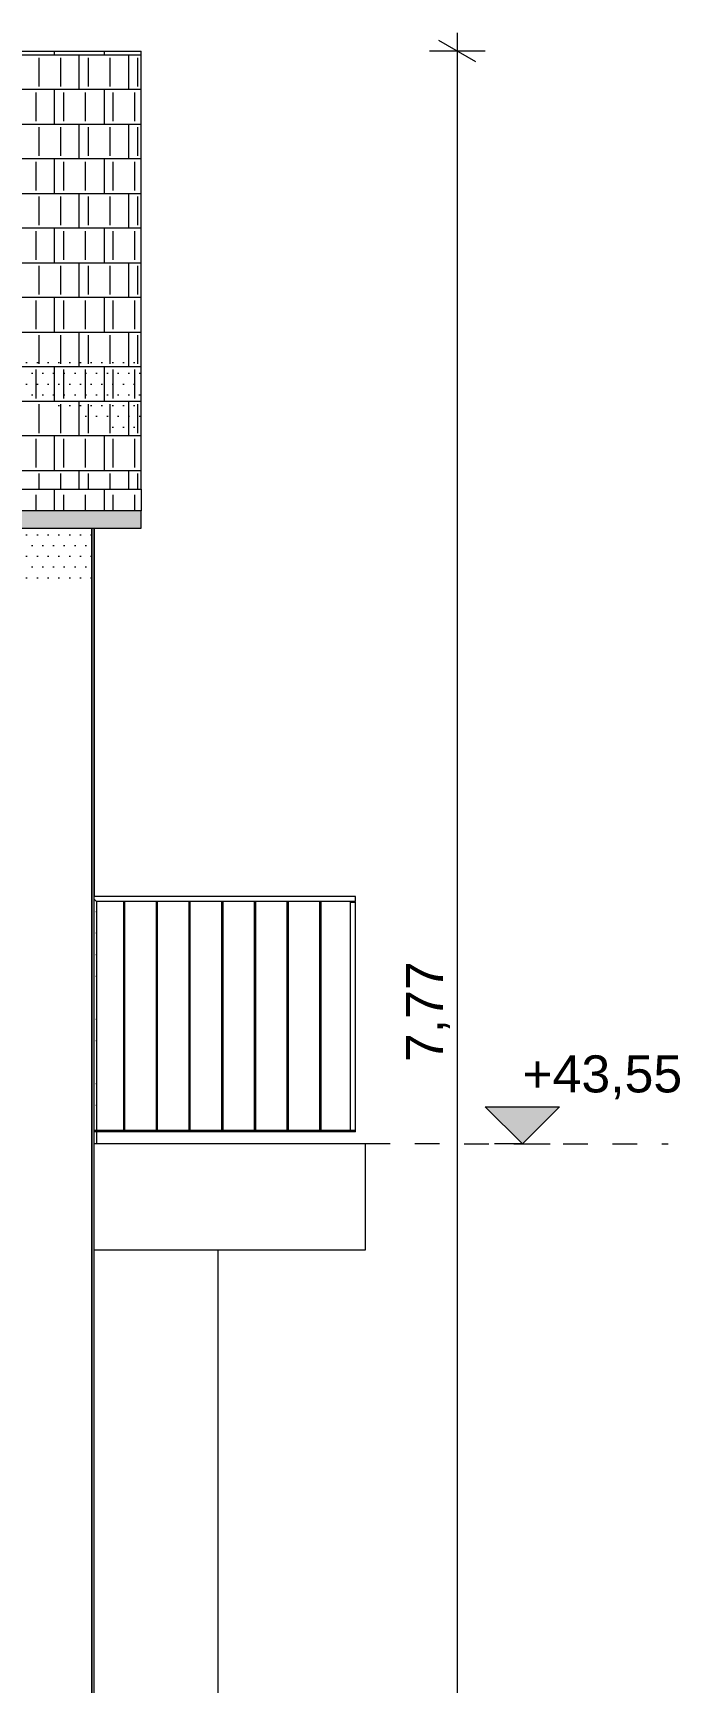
# Model space of a CAD drawing. Header units: metres. Extents: x -111189 to -108577, y -72951 to -72647.
# Drawn here: x -108745.14 to -108742.52, y -72940.81 to -72934.14 of the extents above; entities that cross this region are included whole.
import ezdxf

# ---------------------------------------------------------------- set-up
doc = ezdxf.new("R2010")
doc.units = ezdxf.units.M
doc.header["$MEASUREMENT"] = 0
doc.linetypes.add('Short_Dash_X2', pattern=[0.1, 0.033333, -0.016667, 0.033333, -0.016667])
for name, color, linetype in [('02 - ESTRADAS', 7, 'Continuous'), ('03 - COBERTURA', 7, 'Continuous'), ('03 - LAJES', 7, 'Continuous'), ('05 - PAREDES..35', 7, 'Continuous'), ('06 - ESCADAS _ GUARDAS', 7, 'Continuous'), ('06 - FORRA', 7, 'Continuous'), ('12 - COTAS GERAIS', 7, 'Continuous')]:
    doc.layers.add(name, color=color, linetype=linetype)
doc.styles.add('ESTILO_GERADO_7', font='')
doc.styles.get('ESTILO_GERADO_7').set_extended_font_data('Helvetica')
doc.dimstyles.new('ESTILO_GERADO__5', dxfattribs={"dimtxt": 0.15, "dimasz": 0.114, "dimexe": 0.18, "dimexo": 0.0625, "dimgap": 0, "dimtad": 1, "dimzin": 0, "dimdsep": 46, "dimtxsty": 'ESTILO_GERADO_7', "dimblk": 'ARROWHEAD_2', "dimblk1": 'ARROWHEAD_2', "dimblk2": 'ARROWHEAD_2', "dimcen": 0.09, "dimse1": 1, "dimse2": 1, "dimclrd": 7, "dimclre": 7, "dimclrt": 7, "dimadec": 0, "dimazin": 0, "dimtfac": 1, "dimtdec": 4, "dimtmove": 0, "dimatfit": 3, "dimfxl": 1, "dimtolj": 1, "dimtzin": 0, "dimarcsym": 0})
pattern_1 = [(360, (-108919.279413, -72941.96242), (0.021783658, 0.043567315), [0, -0.043567315])]

# ---------------------------------------------------------------- blocks, each defined once
blk = doc.blocks.new('Corte Elem_2102_1', base_point=(-108919.2794, -72941.9624))
at = {"layer": '06 - ESCADAS _ GUARDAS', "linetype": 'Continuous', "lineweight": 13}
h = blk.add_hatch(dxfattribs=at)
h.set_pattern_fill('DOTS_0001', color=251, style=0, pattern_type=2)
h.set_pattern_definition(pattern_1)
h.paths.add_polyline_path([(-108744.8994, -72937.6324), (-108744.8991, -72937.6327), (-108744.8991, -72937.6324)])
h = blk.add_hatch(dxfattribs=at)
h.set_pattern_fill('DOTS_0001', color=251, style=0, pattern_type=2)
h.set_pattern_definition(pattern_1)
h.paths.add_polyline_path([(-108744.8891, -72937.6427), (-108744.8794, -72937.6524), (-108744.8658, -72937.6524), (-108744.8658, -72937.6324), (-108744.8891, -72937.6324)])
at = {"layer": '06 - ESCADAS _ GUARDAS', "color": 7, "linetype": 'Continuous', "lineweight": 13}
for p, q in [((-108744.8991, -72937.6327), (-108744.8994, -72937.6324)), ((-108744.8991, -72937.6324), (-108744.8994, -72937.6324)), ((-108743.8315, -72937.6324), (-108744.8891, -72937.6324)), ((-108744.8794, -72937.6524), (-108744.8891, -72937.6427)), ((-108743.8315, -72937.6524), (-108743.8315, -72937.6324)), ((-108743.8315, -72937.6524), (-108744.8794, -72937.6524))]:
    blk.add_line(p, q, dxfattribs=at)
blk = doc.blocks.new('*X2869', base_point=(-108919.2794, -72941.9624))
at = {"layer": '05 - PAREDES..35', "color": 7, "linetype": 'Continuous', "lineweight": 13}
for p, q in [((-108745.2494, -72934.2256), (-108744.8494, -72934.2256)), ((-108745.1244, -72934.2135), (-108745.1244, -72934.2103)), ((-108745.1124, -72934.3538), (-108745.1124, -72934.2376)), ((-108745.0494, -72934.2256), (-108745.0494, -72934.2103)), ((-108745.0244, -72934.3538), (-108745.0244, -72934.2376)), ((-108745.0124, -72934.2135), (-108745.0124, -72934.2103)), ((-108744.9494, -72934.3658), (-108744.9494, -72934.2256)), ((-108744.9244, -72934.2135), (-108744.9244, -72934.2103)), ((-108744.9124, -72934.3538), (-108744.9124, -72934.2376)), ((-108744.8494, -72934.2103), (-108744.8494, -72934.2256)), ((-108744.8494, -72934.2256), (-108744.6994, -72934.2256)), ((-108744.8244, -72934.3538), (-108744.8244, -72934.2376)), ((-108744.8124, -72934.2135), (-108744.8124, -72934.2103)), ((-108744.7494, -72934.3658), (-108744.7494, -72934.2256)), ((-108744.7244, -72934.2135), (-108744.7244, -72934.2103)), ((-108744.7124, -72934.3538), (-108744.7124, -72934.2376)), ((-108744.8494, -72934.3658), (-108745.2494, -72934.3658)), ((-108745.1244, -72934.494), (-108745.1244, -72934.3779)), ((-108745.0494, -72934.5061), (-108745.0494, -72934.3658)), ((-108745.0124, -72934.494), (-108745.0124, -72934.3779)), ((-108744.9244, -72934.494), (-108744.9244, -72934.3779)), ((-108744.6994, -72934.3658), (-108744.8494, -72934.3658)), ((-108744.8494, -72934.3658), (-108744.8494, -72934.5061)), ((-108744.8124, -72934.494), (-108744.8124, -72934.3779)), ((-108744.7244, -72934.494), (-108744.7244, -72934.3779)), ((-108745.2494, -72934.5061), (-108744.8494, -72934.5061)), ((-108744.9494, -72934.6463), (-108744.9494, -72934.5061)), ((-108744.8494, -72934.5061), (-108744.6994, -72934.5061)), ((-108744.7494, -72934.6463), (-108744.7494, -72934.5061)), ((-108745.1124, -72934.6343), (-108745.1124, -72934.5181)), ((-108745.0244, -72934.6343), (-108745.0244, -72934.5181)), ((-108744.9124, -72934.6343), (-108744.9124, -72934.5181)), ((-108744.8244, -72934.6343), (-108744.8244, -72934.5181)), ((-108744.7124, -72934.6343), (-108744.7124, -72934.5181)), ((-108744.8494, -72934.6463), (-108745.2494, -72934.6463)), ((-108745.1244, -72934.7745), (-108745.1244, -72934.6584)), ((-108745.0494, -72934.7865), (-108745.0494, -72934.6463)), ((-108745.0124, -72934.7745), (-108745.0124, -72934.6584)), ((-108744.9244, -72934.7745), (-108744.9244, -72934.6584)), ((-108744.6994, -72934.6463), (-108744.8494, -72934.6463)), ((-108744.8494, -72934.6463), (-108744.8494, -72934.7865)), ((-108744.8124, -72934.7745), (-108744.8124, -72934.6584)), ((-108744.7244, -72934.7745), (-108744.7244, -72934.6584)), ((-108745.2494, -72934.7865), (-108744.8494, -72934.7865)), ((-108745.1124, -72934.9147), (-108745.1124, -72934.7986)), ((-108745.0244, -72934.9147), (-108745.0244, -72934.7986)), ((-108744.9494, -72934.9268), (-108744.9494, -72934.7865)), ((-108744.9124, -72934.9147), (-108744.9124, -72934.7986)), ((-108744.8494, -72934.7865), (-108744.6994, -72934.7865)), ((-108744.8244, -72934.9147), (-108744.8244, -72934.7986)), ((-108744.7494, -72934.9268), (-108744.7494, -72934.7865)), ((-108744.7124, -72934.9147), (-108744.7124, -72934.7986)), ((-108744.8494, -72934.9268), (-108745.2494, -72934.9268)), ((-108745.1244, -72935.055), (-108745.1244, -72934.9388)), ((-108745.0494, -72935.067), (-108745.0494, -72934.9268)), ((-108745.0124, -72935.055), (-108745.0124, -72934.9388)), ((-108744.9244, -72935.055), (-108744.9244, -72934.9388)), ((-108744.6994, -72934.9268), (-108744.8494, -72934.9268)), ((-108744.8494, -72934.9268), (-108744.8494, -72935.067)), ((-108744.8124, -72935.055), (-108744.8124, -72934.9388)), ((-108744.7244, -72935.055), (-108744.7244, -72934.9388)), ((-108745.2494, -72935.067), (-108744.8494, -72935.067)), ((-108745.1124, -72935.1952), (-108745.1124, -72935.0791)), ((-108745.0244, -72935.1952), (-108745.0244, -72935.0791)), ((-108744.9494, -72935.2073), (-108744.9494, -72935.067)), ((-108744.9124, -72935.1952), (-108744.9124, -72935.0791)), ((-108744.8494, -72935.067), (-108744.6994, -72935.067)), ((-108744.8244, -72935.1952), (-108744.8244, -72935.0791)), ((-108744.7494, -72935.2073), (-108744.7494, -72935.067)), ((-108744.7124, -72935.1952), (-108744.7124, -72935.0791)), ((-108744.8494, -72935.2073), (-108745.2494, -72935.2073)), ((-108745.1244, -72935.3355), (-108745.1244, -72935.2193)), ((-108745.0494, -72935.3475), (-108745.0494, -72935.2073)), ((-108745.0124, -72935.3355), (-108745.0124, -72935.2193)), ((-108744.9244, -72935.3355), (-108744.9244, -72935.2193)), ((-108744.6994, -72935.2073), (-108744.8494, -72935.2073)), ((-108744.8494, -72935.2073), (-108744.8494, -72935.3475)), ((-108744.8124, -72935.3355), (-108744.8124, -72935.2193)), ((-108744.7244, -72935.3355), (-108744.7244, -72935.2193)), ((-108745.2494, -72935.3475), (-108744.8494, -72935.3475)), ((-108745.1124, -72935.4679), (-108745.1124, -72935.3596)), ((-108745.0244, -72935.4679), (-108745.0244, -72935.3596)), ((-108744.9494, -72935.4679), (-108744.9494, -72935.3475)), ((-108744.9124, -72935.4679), (-108744.9124, -72935.3596)), ((-108744.8494, -72935.3475), (-108744.6994, -72935.3475)), ((-108744.8244, -72935.4679), (-108744.8244, -72935.3596)), ((-108744.7494, -72935.4679), (-108744.7494, -72935.3475)), ((-108744.7124, -72935.4679), (-108744.7124, -72935.3596))]:
    blk.add_line(p, q, dxfattribs=at)
blk = doc.blocks.new('Corte Elem_2107_1', base_point=(-108919.2794, -72941.9624))
at = {"layer": '05 - PAREDES..35', "lineweight": 0}
blk.add_blockref('*X2869', (-108919.2794, -72941.9624), dxfattribs=at)
blk = doc.blocks.new('*X2886', base_point=(-108919.2794, -72941.9624))
at = {"layer": '03 - COBERTURA', "color": 7, "linetype": 'Continuous', "lineweight": 13}
for p, q in [((-108744.8494, -72935.4877), (-108745.2494, -72935.4877)), ((-108745.1244, -72935.6159), (-108745.1244, -72935.4998)), ((-108745.1124, -72935.4757), (-108745.1124, -72935.4679)), ((-108745.0494, -72935.628), (-108745.0494, -72935.4877)), ((-108745.0244, -72935.4757), (-108745.0244, -72935.4679)), ((-108745.0124, -72935.6159), (-108745.0124, -72935.4998)), ((-108744.9494, -72935.4877), (-108744.9494, -72935.4679)), ((-108744.9244, -72935.6159), (-108744.9244, -72935.4998)), ((-108744.9124, -72935.4757), (-108744.9124, -72935.4679)), ((-108744.6994, -72935.4877), (-108744.8494, -72935.4877)), ((-108744.8494, -72935.4877), (-108744.8494, -72935.628)), ((-108744.8244, -72935.4757), (-108744.8244, -72935.4679)), ((-108744.8124, -72935.6159), (-108744.8124, -72935.4998)), ((-108744.7494, -72935.4877), (-108744.7494, -72935.4679)), ((-108744.7244, -72935.6159), (-108744.7244, -72935.4998)), ((-108744.7124, -72935.4757), (-108744.7124, -72935.4679)), ((-108745.2494, -72935.628), (-108744.8494, -72935.628)), ((-108745.1124, -72935.7562), (-108745.1124, -72935.64)), ((-108745.0244, -72935.7562), (-108745.0244, -72935.64)), ((-108744.9494, -72935.7682), (-108744.9494, -72935.628)), ((-108744.9124, -72935.7562), (-108744.9124, -72935.64)), ((-108744.8494, -72935.628), (-108744.6994, -72935.628)), ((-108744.8244, -72935.7562), (-108744.8244, -72935.64)), ((-108744.7494, -72935.7682), (-108744.7494, -72935.628)), ((-108744.7124, -72935.7562), (-108744.7124, -72935.64)), ((-108744.8494, -72935.7682), (-108745.2494, -72935.7682)), ((-108745.1244, -72935.8964), (-108745.1244, -72935.7803)), ((-108745.0494, -72935.9085), (-108745.0494, -72935.7682)), ((-108745.0124, -72935.8964), (-108745.0124, -72935.7803)), ((-108744.9244, -72935.8964), (-108744.9244, -72935.7803)), ((-108744.6994, -72935.7682), (-108744.8494, -72935.7682)), ((-108744.8494, -72935.7682), (-108744.8494, -72935.9085)), ((-108744.8124, -72935.8964), (-108744.8124, -72935.7803)), ((-108744.7244, -72935.8964), (-108744.7244, -72935.7803)), ((-108745.2494, -72935.9085), (-108744.8494, -72935.9085)), ((-108744.9494, -72935.9841), (-108744.9494, -72935.9085)), ((-108744.8494, -72935.9085), (-108744.6994, -72935.9085)), ((-108744.7494, -72935.9841), (-108744.7494, -72935.9085)), ((-108745.1124, -72935.9841), (-108745.1124, -72935.9205)), ((-108745.0244, -72935.9841), (-108745.0244, -72935.9205)), ((-108744.9124, -72935.9841), (-108744.9124, -72935.9205)), ((-108744.8244, -72935.9841), (-108744.8244, -72935.9205)), ((-108744.7124, -72935.9841), (-108744.7124, -72935.9205))]:
    blk.add_line(p, q, dxfattribs=at)
blk = doc.blocks.new('*X2887', base_point=(-108919.2794, -72941.9624))
at = {"layer": '03 - COBERTURA', "color": 7, "linetype": 'Continuous', "lineweight": 13}
for p, q in [((-108745.1244, -72936.0717), (-108745.1244, -72936.006)), ((-108745.0494, -72936.0717), (-108745.0494, -72935.9841)), ((-108745.0124, -72936.0717), (-108745.0124, -72936.006)), ((-108744.9244, -72936.0717), (-108744.9244, -72936.006)), ((-108744.8494, -72935.9841), (-108744.8494, -72936.0717)), ((-108744.8124, -72936.0717), (-108744.8124, -72936.006)), ((-108744.7244, -72936.0717), (-108744.7244, -72936.006))]:
    blk.add_line(p, q, dxfattribs=at)
blk = doc.blocks.new('Corte Elem_2121_1', base_point=(-108919.2794, -72941.9624))
at = {"layer": '03 - COBERTURA', "linetype": 'Continuous', "lineweight": 13}
h = blk.add_hatch(dxfattribs=at)
h.set_pattern_fill('DOTS_0001', color=251, style=0, pattern_type=2)
h.set_pattern_definition(pattern_1)
h.paths.add_polyline_path([(-108745.5568, -72935.4679), (-108744.6994, -72935.7746), (-108744.6994, -72935.4679)])
at = {"layer": '03 - COBERTURA', "color": 7, "linetype": 'Continuous', "lineweight": 13}
for p, q in [((-108755.2494, -72934.2103), (-108744.6994, -72934.2103)), ((-108744.6994, -72935.9841), (-108744.6994, -72934.2103)), ((-108755.2494, -72935.9841), (-108744.6994, -72935.9841)), ((-108744.6994, -72935.9841), (-108744.6994, -72936.0717)), ((-108744.6994, -72936.0717), (-108755.2494, -72936.0717))]:
    blk.add_line(p, q, dxfattribs=at)
at = {"layer": '03 - COBERTURA', "lineweight": 0}
for name in ['*X2886', '*X2887']:
    blk.add_blockref(name, (-108919.2794, -72941.9624), dxfattribs=at)
blk = doc.blocks.new('Corte Elem_2122_1', base_point=(-108919.2794, -72941.9624))
at = {"layer": '03 - COBERTURA', "linetype": 'Continuous', "lineweight": 13}
h = blk.add_hatch(dxfattribs=at)
h.set_pattern_fill('DOTS_0001', color=251, style=0, pattern_type=2)
h.set_pattern_definition(pattern_1)
h.paths.add_polyline_path([(-108755.214, -72936.0717), (-108755.1744, -72936.1412), (-108744.6994, -72936.1412), (-108744.6994, -72936.0717)])
at = {"layer": '03 - COBERTURA', "color": 7, "linetype": 'Continuous', "lineweight": 13}
for p, q in [((-108744.6994, -72936.1412), (-108744.6994, -72936.0717)), ((-108755.2494, -72936.1412), (-108744.6994, -72936.1412))]:
    blk.add_line(p, q, dxfattribs=at)
blk = doc.blocks.new('Corte Elem_2138_1', base_point=(-108919.2794, -72941.9624))
at = {"layer": '03 - COBERTURA', "linetype": 'Continuous', "lineweight": 13}
h = blk.add_hatch(dxfattribs=at)
h.set_pattern_fill('DOTS_0001', color=251, style=0, pattern_type=2)
h.set_pattern_definition(pattern_1)
h.paths.add_polyline_path([(-108744.8891, -72939.0624), (-108744.8891, -72940.9824), (-108744.8845, -72940.9824), (-108744.8845, -72939.0624)])
h = blk.add_hatch(dxfattribs=at)
h.set_pattern_fill('DOTS_0001', color=251, style=0, pattern_type=2)
h.set_pattern_definition(pattern_1)
h.paths.add_polyline_path([(-108744.8845, -72941.0024), (-108744.8891, -72941.0024), (-108744.8891, -72941.3624), (-108744.8845, -72941.3624)])
at = {"layer": '03 - COBERTURA', "color": 7, "linetype": 'Continuous', "lineweight": 13}
for p, q in [((-108744.8891, -72939.0624), (-108744.3894, -72939.0624)), ((-108744.3894, -72939.0624), (-108744.3894, -72940.9905)), ((-108744.3894, -72941.0136), (-108744.3894, -72941.3624))]:
    blk.add_line(p, q, dxfattribs=at)
blk = doc.blocks.new('Corte Elem_2175_1', base_point=(-108919.2794, -72941.9624))
at = {"layer": '06 - FORRA', "linetype": 'Continuous', "lineweight": 13}
h = blk.add_hatch(dxfattribs=at)
h.set_pattern_fill('DOTS_0001', color=251, style=0, pattern_type=2)
h.set_pattern_definition(pattern_1)
h.paths.add_polyline_path([(-108744.8994, -72936.1412), (-108744.8994, -72937.6324), (-108744.8991, -72937.6324), (-108744.8991, -72936.1412)])
blk = doc.blocks.new('Corte Elem_2176_1', base_point=(-108919.2794, -72941.9624))
at = {"layer": '06 - FORRA', "linetype": 'Continuous', "lineweight": 13}
h = blk.add_hatch(dxfattribs=at)
h.set_pattern_fill('DOTS_0001', color=251, style=0, pattern_type=2)
h.set_pattern_definition(pattern_1)
h.paths.add_polyline_path([(-108744.8891, -72936.1412), (-108744.8891, -72937.6324), (-108744.8885, -72937.6324), (-108744.8885, -72936.1412)])
at = {"layer": '06 - FORRA', "color": 7, "linetype": 'Continuous', "lineweight": 13}
blk.add_line((-108744.8885, -72937.6324), (-108744.8885, -72936.1412), dxfattribs=at)
blk = doc.blocks.new('Corte Elem_2179_1', base_point=(-108919.2794, -72941.9624))
at = {"layer": '06 - FORRA', "linetype": 'Continuous', "lineweight": 13}
h = blk.add_hatch(dxfattribs=at)
h.set_pattern_fill('DOTS_0001', color=251, style=0, pattern_type=2)
h.set_pattern_definition(pattern_1)
h.paths.add_polyline_path([(-108744.8994, -72939.0624), (-108744.8994, -72940.9824), (-108744.8991, -72940.9824), (-108744.8991, -72939.0624)])
h = blk.add_hatch(dxfattribs=at)
h.set_pattern_fill('DOTS_0001', color=251, style=0, pattern_type=2)
h.set_pattern_definition(pattern_1)
h.paths.add_polyline_path([(-108744.8991, -72941.0024), (-108744.8994, -72941.0024), (-108744.8994, -72941.3624), (-108744.8991, -72941.3624)])
blk = doc.blocks.new('Corte Elem_2180_1', base_point=(-108919.2794, -72941.9624))
at = {"layer": '03 - LAJES', "linetype": 'Continuous', "lineweight": 13}
h = blk.add_hatch(dxfattribs=at)
h.set_pattern_fill('DOTS_0001', color=251, style=0, pattern_type=2)
h.set_pattern_definition(pattern_1)
h.paths.add_polyline_path([(-108744.8994, -72938.6324), (-108744.8994, -72939.0624), (-108744.8991, -72939.0624), (-108744.8991, -72938.6324)])
h = blk.add_hatch(dxfattribs=at)
h.set_pattern_fill('DOTS_0001', color=251, style=0, pattern_type=2)
h.set_pattern_definition(pattern_1)
h.paths.add_polyline_path([(-108744.8891, -72938.6324), (-108744.8891, -72939.0624), (-108744.8845, -72939.0624), (-108744.8845, -72938.6324)])
at = {"layer": '03 - LAJES', "color": 7, "linetype": 'Continuous', "lineweight": 13}
for p, q in [((-108744.8994, -72938.6324), (-108744.8991, -72938.6324)), ((-108744.8891, -72938.6324), (-108743.7915, -72938.6324)), ((-108743.7915, -72939.0624), (-108743.7915, -72938.6324)), ((-108744.8994, -72939.0624), (-108744.8991, -72939.0624)), ((-108744.3894, -72939.0624), (-108743.7915, -72939.0624))]:
    blk.add_line(p, q, dxfattribs=at)
blk = doc.blocks.new('Corte Elem_2181_1', base_point=(-108919.2794, -72941.9624))
at = {"layer": '06 - ESCADAS _ GUARDAS', "linetype": 'Continuous', "lineweight": 13}
h = blk.add_hatch(dxfattribs=at)
h.set_pattern_fill('DOTS_0001', color=251, style=0, pattern_type=2)
h.set_pattern_definition(pattern_1)
h.paths.add_polyline_path([(-108744.8994, -72937.6324), (-108744.8994, -72938.5799), (-108744.8991, -72938.5799), (-108744.8991, -72937.6327)])
h = blk.add_hatch(dxfattribs=at)
h.set_pattern_fill('DOTS_0001', color=251, style=0, pattern_type=2)
h.set_pattern_definition(pattern_1)
h.paths.add_polyline_path([(-108744.8891, -72938.5799), (-108744.8794, -72938.5799), (-108744.8794, -72937.6524), (-108744.8891, -72937.6427)])
h = blk.add_hatch(dxfattribs=at)
h.set_pattern_fill('DOTS_0001', color=251, style=0, pattern_type=2)
h.set_pattern_definition(pattern_1)
h.paths.add_polyline_path([(-108744.8991, -72938.5849), (-108744.8994, -72938.5849), (-108744.8994, -72938.6324), (-108744.8991, -72938.6324)])
h = blk.add_hatch(dxfattribs=at)
h.set_pattern_fill('DOTS_0001', color=251, style=0, pattern_type=2)
h.set_pattern_definition(pattern_1)
h.paths.add_polyline_path([(-108744.8794, -72938.5849), (-108744.8891, -72938.5849), (-108744.8891, -72938.6324), (-108744.8794, -72938.6324)])
at = {"layer": '06 - ESCADAS _ GUARDAS', "color": 7, "linetype": 'Continuous', "lineweight": 13}
for p, q in [((-108744.8794, -72937.6524), (-108744.8794, -72938.5799)), ((-108744.8794, -72938.5799), (-108744.8794, -72938.5849)), ((-108744.8794, -72938.5849), (-108744.8794, -72938.6324))]:
    blk.add_line(p, q, dxfattribs=at)
blk = doc.blocks.new('Corte Elem_2182_1', base_point=(-108919.2794, -72941.9624))
at = {"layer": '06 - ESCADAS _ GUARDAS', "linetype": 'Continuous', "lineweight": 13}
h = blk.add_hatch(dxfattribs=at)
h.set_pattern_fill('DOTS_0001', color=251, style=0, pattern_type=2)
h.set_pattern_definition(pattern_1)
h.paths.add_polyline_path([(-108743.8515, -72937.6976), (-108743.8515, -72937.7279), (-108743.8315, -72937.7279), (-108743.8315, -72937.6976)])
h = blk.add_hatch(dxfattribs=at)
h.set_pattern_fill('DOTS_0001', color=251, style=0, pattern_type=2)
h.set_pattern_definition(pattern_1)
h.paths.add_polyline_path([(-108743.8315, -72937.6549), (-108743.8492, -72937.6549), (-108743.8315, -72937.6745)])
at = {"layer": '06 - ESCADAS _ GUARDAS', "color": 7, "linetype": 'Continuous', "lineweight": 13}
for p, q in [((-108743.8515, -72937.6549), (-108743.8315, -72937.6549)), ((-108743.8515, -72938.5799), (-108743.8515, -72937.6549)), ((-108743.8315, -72938.5799), (-108743.8315, -72937.6549))]:
    blk.add_line(p, q, dxfattribs=at)
blk = doc.blocks.new('Corte Elem_2183_1', base_point=(-108919.2794, -72941.9624))
at = {"layer": '06 - ESCADAS _ GUARDAS', "linetype": 'Continuous', "lineweight": 13}
h = blk.add_hatch(dxfattribs=at)
h.set_pattern_fill('DOTS_0001', color=251, style=0, pattern_type=2)
h.set_pattern_definition(pattern_1)
h.paths.add_polyline_path([(-108744.8994, -72938.5849), (-108744.8991, -72938.5849), (-108744.8991, -72938.5799), (-108744.8994, -72938.5799)])
h = blk.add_hatch(dxfattribs=at)
h.set_pattern_fill('DOTS_0001', color=251, style=0, pattern_type=2)
h.set_pattern_definition(pattern_1)
h.paths.add_polyline_path([(-108744.8891, -72938.5799), (-108744.8891, -72938.5849), (-108744.8658, -72938.5849), (-108744.8658, -72938.5799)])
h = blk.add_hatch(dxfattribs=at)
h.set_pattern_fill('DOTS_0001', color=251, style=0, pattern_type=2)
h.set_pattern_definition(pattern_1)
h.paths.add_polyline_path([(-108744.7696, -72938.5824), (-108744.7646, -72938.5824), (-108744.7646, -72938.5799), (-108744.7696, -72938.5799)])
h = blk.add_hatch(dxfattribs=at)
h.set_pattern_fill('DOTS_0001', color=251, style=0, pattern_type=2)
h.set_pattern_definition(pattern_1)
h.paths.add_polyline_path([(-108744.6374, -72938.5799), (-108744.6374, -72938.5824), (-108744.6324, -72938.5824), (-108744.6324, -72938.5799)])
h = blk.add_hatch(dxfattribs=at)
h.set_pattern_fill('DOTS_0001', color=251, style=0, pattern_type=2)
h.set_pattern_definition(pattern_1)
h.paths.add_polyline_path([(-108744.5052, -72938.5799), (-108744.5052, -72938.5824), (-108744.5002, -72938.5824), (-108744.5002, -72938.5799)])
h = blk.add_hatch(dxfattribs=at)
h.set_pattern_fill('DOTS_0001', color=251, style=0, pattern_type=2)
h.set_pattern_definition(pattern_1)
h.paths.add_polyline_path([(-108744.3729, -72938.5824), (-108744.3679, -72938.5824), (-108744.3679, -72938.5799), (-108744.3729, -72938.5799)])
h = blk.add_hatch(dxfattribs=at)
h.set_pattern_fill('DOTS_0001', color=251, style=0, pattern_type=2)
h.set_pattern_definition(pattern_1)
h.paths.add_polyline_path([(-108744.2357, -72938.5799), (-108744.2407, -72938.5799), (-108744.2407, -72938.5824), (-108744.2357, -72938.5824)])
h = blk.add_hatch(dxfattribs=at)
h.set_pattern_fill('DOTS_0001', color=251, style=0, pattern_type=2)
h.set_pattern_definition(pattern_1)
h.paths.add_polyline_path([(-108744.1035, -72938.5799), (-108744.1085, -72938.5799), (-108744.1085, -72938.5824), (-108744.1035, -72938.5824)])
at = {"layer": '06 - ESCADAS _ GUARDAS', "color": 7, "linetype": 'Continuous', "lineweight": 13}
for p, q in [((-108744.8991, -72938.5799), (-108744.8994, -72938.5799)), ((-108744.8794, -72938.5799), (-108744.8891, -72938.5799)), ((-108744.7696, -72938.5799), (-108744.8794, -72938.5799)), ((-108744.7646, -72938.5799), (-108744.7696, -72938.5799)), ((-108744.6374, -72938.5799), (-108744.7646, -72938.5799)), ((-108744.6324, -72938.5799), (-108744.6374, -72938.5799)), ((-108744.5052, -72938.5799), (-108744.6324, -72938.5799)), ((-108744.5002, -72938.5799), (-108744.5052, -72938.5799)), ((-108744.3729, -72938.5799), (-108744.5002, -72938.5799)), ((-108744.3679, -72938.5799), (-108744.3729, -72938.5799)), ((-108744.2407, -72938.5799), (-108744.3679, -72938.5799)), ((-108744.2357, -72938.5799), (-108744.2407, -72938.5799)), ((-108744.1085, -72938.5799), (-108744.2357, -72938.5799)), ((-108744.1035, -72938.5799), (-108744.1085, -72938.5799)), ((-108743.9762, -72938.5799), (-108744.1035, -72938.5799)), ((-108743.9712, -72938.5799), (-108743.9762, -72938.5799)), ((-108743.8315, -72938.5799), (-108743.9712, -72938.5799)), ((-108743.8315, -72938.5849), (-108743.8315, -72938.5799)), ((-108744.8991, -72938.5849), (-108744.8994, -72938.5849)), ((-108744.8794, -72938.5849), (-108744.8891, -72938.5849)), ((-108743.8315, -72938.5849), (-108744.8794, -72938.5849))]:
    blk.add_line(p, q, dxfattribs=at)
blk = doc.blocks.new('Corte Elem_2185_1', base_point=(-108919.2794, -72941.9624))
at = {"layer": '06 - ESCADAS _ GUARDAS', "color": 7, "linetype": 'Continuous', "lineweight": 13}
for p, q in [((-108743.9762, -72937.6549), (-108743.9712, -72937.6549)), ((-108743.9762, -72938.5799), (-108743.9762, -72937.6549)), ((-108743.9712, -72938.5799), (-108743.9712, -72937.6549)), ((-108743.9762, -72938.5824), (-108743.9762, -72938.5799)), ((-108743.9762, -72938.5824), (-108743.9712, -72938.5824)), ((-108743.9712, -72938.5824), (-108743.9712, -72938.5799))]:
    blk.add_line(p, q, dxfattribs=at)
blk = doc.blocks.new('Corte Elem_2186_1', base_point=(-108919.2794, -72941.9624))
at = {"layer": '06 - ESCADAS _ GUARDAS', "linetype": 'Continuous', "lineweight": 13}
h = blk.add_hatch(dxfattribs=at)
h.set_pattern_fill('DOTS_0001', color=251, style=0, pattern_type=2)
h.set_pattern_definition(pattern_1)
h.paths.add_polyline_path([(-108744.1085, -72937.6549), (-108744.1085, -72938.3664), (-108744.1035, -72938.3619), (-108744.1035, -72937.6549)])
at = {"layer": '06 - ESCADAS _ GUARDAS', "color": 7, "linetype": 'Continuous', "lineweight": 13}
for p, q in [((-108744.1085, -72937.6549), (-108744.1035, -72937.6549)), ((-108744.1085, -72938.5799), (-108744.1085, -72937.6549)), ((-108744.1035, -72938.5799), (-108744.1035, -72937.6549)), ((-108744.1085, -72938.5824), (-108744.1085, -72938.5799)), ((-108744.1085, -72938.5824), (-108744.1035, -72938.5824)), ((-108744.1035, -72938.5824), (-108744.1035, -72938.5799))]:
    blk.add_line(p, q, dxfattribs=at)
blk = doc.blocks.new('Corte Elem_2187_1', base_point=(-108919.2794, -72941.9624))
at = {"layer": '06 - ESCADAS _ GUARDAS', "linetype": 'Continuous', "lineweight": 13}
h = blk.add_hatch(dxfattribs=at)
h.set_pattern_fill('DOTS_0001', color=251, style=0, pattern_type=2)
h.set_pattern_definition(pattern_1)
h.paths.add_polyline_path([(-108744.2407, -72937.6549), (-108744.2407, -72938.5799), (-108744.2357, -72938.5799), (-108744.2357, -72937.6549)])
at = {"layer": '06 - ESCADAS _ GUARDAS', "color": 7, "linetype": 'Continuous', "lineweight": 13}
for p, q in [((-108744.2407, -72937.6549), (-108744.2357, -72937.6549)), ((-108744.2407, -72938.5799), (-108744.2407, -72937.6549)), ((-108744.2357, -72938.5799), (-108744.2357, -72937.6549)), ((-108744.2407, -72938.5824), (-108744.2407, -72938.5799)), ((-108744.2407, -72938.5824), (-108744.2357, -72938.5824)), ((-108744.2357, -72938.5824), (-108744.2357, -72938.5799))]:
    blk.add_line(p, q, dxfattribs=at)
blk = doc.blocks.new('Corte Elem_2188_1', base_point=(-108919.2794, -72941.9624))
at = {"layer": '06 - ESCADAS _ GUARDAS', "linetype": 'Continuous', "lineweight": 13}
h = blk.add_hatch(dxfattribs=at)
h.set_pattern_fill('DOTS_0001', color=251, style=0, pattern_type=2)
h.set_pattern_definition(pattern_1)
h.paths.add_polyline_path([(-108744.3729, -72937.6549), (-108744.3729, -72938.5799), (-108744.3679, -72938.5799), (-108744.3679, -72937.6549)])
at = {"layer": '06 - ESCADAS _ GUARDAS', "color": 7, "linetype": 'Continuous', "lineweight": 13}
for p, q in [((-108744.3729, -72937.6549), (-108744.3679, -72937.6549)), ((-108744.3729, -72938.5799), (-108744.3729, -72937.6549)), ((-108744.3679, -72938.5799), (-108744.3679, -72937.6549)), ((-108744.3729, -72938.5824), (-108744.3729, -72938.5799)), ((-108744.3729, -72938.5824), (-108744.3679, -72938.5824)), ((-108744.3679, -72938.5824), (-108744.3679, -72938.5799))]:
    blk.add_line(p, q, dxfattribs=at)
blk = doc.blocks.new('Corte Elem_2189_1', base_point=(-108919.2794, -72941.9624))
at = {"layer": '06 - ESCADAS _ GUARDAS', "color": 7, "linetype": 'Continuous', "lineweight": 13}
for p, q in [((-108744.5052, -72937.6549), (-108744.5002, -72937.6549)), ((-108744.5052, -72938.5799), (-108744.5052, -72937.6549)), ((-108744.5002, -72938.5799), (-108744.5002, -72937.6549)), ((-108744.5052, -72938.5824), (-108744.5052, -72938.5799)), ((-108744.5052, -72938.5824), (-108744.5002, -72938.5824)), ((-108744.5002, -72938.5824), (-108744.5002, -72938.5799))]:
    blk.add_line(p, q, dxfattribs=at)
blk = doc.blocks.new('Corte Elem_2190_1', base_point=(-108919.2794, -72941.9624))
at = {"layer": '06 - ESCADAS _ GUARDAS', "color": 7, "linetype": 'Continuous', "lineweight": 13}
for p, q in [((-108744.6374, -72937.6549), (-108744.6324, -72937.6549)), ((-108744.6374, -72938.5799), (-108744.6374, -72937.6549)), ((-108744.6324, -72938.5799), (-108744.6324, -72937.6549)), ((-108744.6374, -72938.5824), (-108744.6374, -72938.5799)), ((-108744.6374, -72938.5824), (-108744.6324, -72938.5824)), ((-108744.6324, -72938.5824), (-108744.6324, -72938.5799))]:
    blk.add_line(p, q, dxfattribs=at)
blk = doc.blocks.new('Corte Elem_2191_1', base_point=(-108919.2794, -72941.9624))
at = {"layer": '06 - ESCADAS _ GUARDAS', "linetype": 'Continuous', "lineweight": 13}
h = blk.add_hatch(dxfattribs=at)
h.set_pattern_fill('DOTS_0001', color=251, style=0, pattern_type=2)
h.set_pattern_definition(pattern_1)
h.paths.add_polyline_path([(-108744.7696, -72937.6549), (-108744.7696, -72938.5799), (-108744.7646, -72938.5799), (-108744.7646, -72937.6549)])
at = {"layer": '06 - ESCADAS _ GUARDAS', "color": 7, "linetype": 'Continuous', "lineweight": 13}
for p, q in [((-108744.7696, -72937.6549), (-108744.7646, -72937.6549)), ((-108744.7696, -72938.5799), (-108744.7696, -72937.6549)), ((-108744.7646, -72938.5799), (-108744.7646, -72937.6549)), ((-108744.7696, -72938.5824), (-108744.7696, -72938.5799)), ((-108744.7696, -72938.5824), (-108744.7646, -72938.5824)), ((-108744.7646, -72938.5824), (-108744.7646, -72938.5799))]:
    blk.add_line(p, q, dxfattribs=at)
blk = doc.blocks.new('Corte Elem_2192_1', base_point=(-108919.2794, -72941.9624))
at = {"layer": '06 - FORRA', "linetype": 'Continuous', "lineweight": 13}
h = blk.add_hatch(dxfattribs=at)
h.set_pattern_fill('DOTS_0001', color=251, style=0, pattern_type=2)
h.set_pattern_definition(pattern_1)
h.paths.add_polyline_path([(-108744.8991, -72936.1412), (-108744.8991, -72936.3505), (-108744.8891, -72936.3505), (-108744.8891, -72936.1412)])
at = {"layer": '06 - FORRA', "color": 7, "linetype": 'Continuous', "lineweight": 13}
for p, q in [((-108744.8991, -72936.1412), (-108744.8991, -72940.9824)), ((-108744.8891, -72940.9824), (-108744.8891, -72936.1412)), ((-108744.8991, -72941.0024), (-108744.8991, -72941.3624)), ((-108744.8891, -72941.3624), (-108744.8891, -72941.0024))]:
    blk.add_line(p, q, dxfattribs=at)
blk = doc.blocks.new('Corte Elem_2193_1', base_point=(-108919.2794, -72941.9624))
at = {"layer": '06 - FORRA', "linetype": 'Continuous', "lineweight": 13}
h = blk.add_hatch(dxfattribs=at)
h.set_pattern_fill('DOTS_0001', color=251, style=0, pattern_type=2)
h.set_pattern_definition(pattern_1)
h.paths.add_polyline_path([(-108745.2994, -72936.1412), (-108745.2994, -72936.3505), (-108744.8994, -72936.3505), (-108744.8994, -72936.1412)])
at = {"layer": '06 - FORRA', "color": 7, "linetype": 'Continuous', "lineweight": 13}
for p, q in [((-108745.2994, -72940.9824), (-108745.2994, -72936.1412)), ((-108744.8994, -72940.9824), (-108744.8994, -72936.1412)), ((-108745.2994, -72941.3624), (-108745.2994, -72941.0024)), ((-108744.8994, -72941.3624), (-108744.8994, -72941.0024)), ((-108745.2322, -72941.3624), (-108745.2994, -72941.3624)), ((-108745.0945, -72941.3624), (-108745.2272, -72941.3624)), ((-108744.9567, -72941.3624), (-108745.0895, -72941.3624)), ((-108744.8994, -72941.3624), (-108744.9517, -72941.3624))]:
    blk.add_line(p, q, dxfattribs=at)
blk = doc.blocks.new('Cota_40_1', base_point=(-108743.1563, -72938.6333))
at = {"layer": '12 - COTAS GERAIS', "linetype": 'Continuous', "lineweight": 5}
blk.add_hatch(color=7, dxfattribs=at).paths.add_polyline_path([(-108743.1563, -72938.6333), (-108743.0063, -72938.4833), (-108743.3063, -72938.4833)])
at = {"layer": '12 - COTAS GERAIS', "color": 7, "linetype": 'Continuous', "lineweight": 5}
for p, q in [((-108743.1563, -72938.6333), (-108743.3063, -72938.4833)), ((-108743.3063, -72938.4833), (-108743.0063, -72938.4833)), ((-108743.0063, -72938.4833), (-108743.1563, -72938.6333)), ((-108743.1563, -72938.6333), (-108743.2688, -72938.6333)), ((-108743.1563, -72938.6333), (-108743.0438, -72938.6333))]:
    blk.add_line(p, q, dxfattribs=at)
at = {"layer": '12 - COTAS GERAIS', "color": 7, "lineweight": 5, "insert": (-108743.1563, -72938.4533), "char_height": 0.15, "attachment_point": 7, "style": 'ESTILO_GERADO_7'}
blk.add_mtext('\\A1;{\\pql;\\fHelvetica|b0|i0|c0|p0;\\W1.000000;+43,55}', dxfattribs=at)
blk = doc.blocks.new('*D3129', base_point=(-108919.2794, -72941.9624))
at = {"layer": '12 - COTAS GERAIS', "color": 7, "linetype": 'Continuous', "lineweight": 5, "transparency": 16777216}
for p, q in [((-108743.3442, -72934.2536), (-108743.4942, -72934.167)), ((-108743.4192, -72934.2103), (-108743.4192, -72934.137)), ((-108743.3067, -72934.2103), (-108743.5317, -72934.2103)), ((-108743.4192, -72941.9824), (-108743.4192, -72934.2103)), ((-108743.3067, -72941.9824), (-108743.5317, -72941.9824)), ((-108743.4942, -72941.9391), (-108743.3442, -72942.0257)), ((-108743.4192, -72942.0558), (-108743.4192, -72941.9824))]:
    blk.add_line(p, q, dxfattribs=at)
at = {"layer": '12 - COTAS GERAIS', "color": 7, "lineweight": 5, "transparency": 16777216, "insert": (-108743.4492, -72938.3025), "char_height": 0.15, "attachment_point": 7, "rotation": 90, "style": 'ESTILO_GERADO_7'}
blk.add_mtext('\\A1;{\\pql;\\fHelvetica|b0|i0|c0|p0;\\W1.000000;7,77}', dxfattribs=at)
blk = doc.blocks.new('ARROWHEAD_2')
at = {"color": 0, "linetype": 'Continuous', "lineweight": 0}
for p, q in [((-0.378, -0.655), (0.378, 0.655)), ((0, 0), (-1, 0))]:
    blk.add_line(p, q, dxfattribs=at)

msp = doc.modelspace()

# ---------------------------------------------------------------- linework, layer by layer
at = {"layer": '02 - ESTRADAS', "color": 251, "linetype": 'Short_Dash_X2', "lineweight": 13}
msp.add_line((-108743.7915, -72938.6324), (-108742.5667, -72938.6341), dxfattribs=at)

# ---------------------------------------------------------------- block references
at = {"layer": '03 - COBERTURA', "lineweight": 0}
for name in ['Corte Elem_2121_1', 'Corte Elem_2122_1', 'Corte Elem_2138_1']:
    msp.add_blockref(name, (-108919.2794, -72941.9624), dxfattribs=at)
at = {"layer": '03 - LAJES', "lineweight": 0}
msp.add_blockref('Corte Elem_2180_1', (-108919.2794, -72941.9624), dxfattribs=at)
at = {"layer": '05 - PAREDES..35', "lineweight": 0}
msp.add_blockref('Corte Elem_2107_1', (-108919.2794, -72941.9624), dxfattribs=at)
at = {"layer": '06 - ESCADAS _ GUARDAS', "lineweight": 0}
for name in ['Corte Elem_2102_1', 'Corte Elem_2181_1', 'Corte Elem_2191_1', 'Corte Elem_2190_1', 'Corte Elem_2189_1', 'Corte Elem_2188_1', 'Corte Elem_2187_1', 'Corte Elem_2186_1', 'Corte Elem_2185_1', 'Corte Elem_2182_1', 'Corte Elem_2183_1']:
    msp.add_blockref(name, (-108919.2794, -72941.9624), dxfattribs=at)
at = {"layer": '06 - FORRA', "lineweight": 0}
for name in ['Corte Elem_2193_1', 'Corte Elem_2175_1', 'Corte Elem_2192_1', 'Corte Elem_2176_1', 'Corte Elem_2179_1']:
    msp.add_blockref(name, (-108919.2794, -72941.9624), dxfattribs=at)
at = {"layer": '12 - COTAS GERAIS', "color": 7, "linetype": 'Continuous', "lineweight": 5}
msp.add_blockref('Cota_40_1', (-108743.1563, -72938.6333), dxfattribs=at)

# ---------------------------------------------------------------- dimensions: what is measured, and where the dimension line sits
dim = msp.add_linear_dim(base=(-108743.4192, -72934.2103), p1=(-108749.5944, -72941.9824), p2=(-108744.7283, -72934.2103), angle=90, dimstyle='ESTILO_GERADO__5', dxfattribs=at)
dim.commit()
dim.dimension.update_dxf_attribs({"geometry": '*D3129', "text_midpoint": (-108743.5242, -72938.1083), "dimtype": 160, "text_rotation": 90})

doc.saveas('drawing.dxf')
